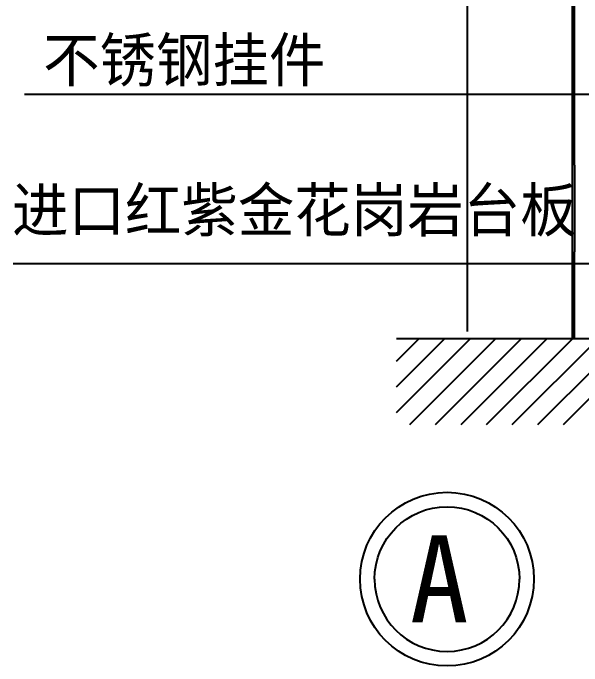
# Model space of a CAD drawing. Header units: metres. Extents: x 282048 to 286905, y 378 to 5723.
# Drawn here: x 282306 to 283878, y 378 to 2182 of the extents above; entities that cross this region are included whole.
import ezdxf

# ---------------------------------------------------------------- set-up
doc = ezdxf.new("R2010")
doc.units = ezdxf.units.M
for name, color, linetype in [('10', 8, 'Continuous'), ('15', 2, 'Continuous'), ('20', 1, 'Continuous'), ('7', 7, 'Continuous'), ('8', 7, 'Continuous')]:
    doc.layers.add(name, color=color, linetype=linetype)
doc.dimstyles.get("Standard").update_dxf_attribs({"dimtxt": 2.5, "dimasz": 2.5, "dimexe": 1.25, "dimexo": 0.625, "dimtad": 1, "dimcen": 2.5, "dimazin": 3, "dimtfac": 1, "dimtmove": 0, "dimatfit": 3})

# ---------------------------------------------------------------- blocks, each defined once
blk = doc.blocks.new('HY-4')
at = {"layer": '20'}
for points in [[(-5, 0, -1), (5, 0, -1)], [(-5, 0, 1), (5, 0, 1)]]:
    blk.add_lwpolyline(points, format="xyb", dxfattribs=at)
blk.add_circle((0, 0), 6, dxfattribs=at)
blk.add_circle((0, 0), 6, dxfattribs=at)
blk = doc.blocks.new('_CLOSEDFILLED')
at = {"color": 0, "linetype": 'BYBLOCK'}
blk.add_solid([(-1, 0.2), (0, 0), (-1, -0.2)], dxfattribs=at)
blk = doc.blocks.new('*D1')
for p, q in [((283857.16, 4402.06), (283857.16, 3082.06)), ((283856.91, 3082.06), (283856.66, 3082.06)), ((283857.16, 1762.06), (283857.16, 3082.06)), ((283857.16, 3082.06), (283857.16, 3082.06)), ((283857.41, 3082.06), (283857.66, 3082.06))]:
    blk.add_line(p, q)
at = {"layer": 'Defpoints'}
for p in [(283857.16, 4402.06), (283857.16, 3082.06), (283857.16, 1762.06)]:
    blk.add_point(p, dxfattribs=at)
at = {"layer": '7', "xscale": 0.25, "yscale": 0.25}
blk.add_blockref('_CLOSEDFILLED', (283857.16, 3082.06), dxfattribs=at)
at = {"layer": '7', "xscale": 0.25, "yscale": 0.25, "rotation": 180}
blk.add_blockref('_CLOSEDFILLED', (283857.16, 3082.06), dxfattribs=at)
at = {"layer": '7', "insert": (283857.16, 3083.185), "char_height": 1, "attachment_point": 5}
blk.add_mtext('660', dxfattribs=at)
blk = doc.blocks.new('*D2')
for p, q in [((283857.56, 4882.06), (283857.56, 3082.06)), ((283853.04, 3082.06), (283851.27, 3082.06)), ((283851.52, 1282.06), (283851.52, 3082.06)), ((283857.81, 3082.06), (283856.04, 3082.06))]:
    blk.add_line(p, q)
at = {"layer": 'Defpoints'}
for p in [(283857.56, 4882.06), (283857.56, 3082.06), (283851.52, 1282.06)]:
    blk.add_point(p, dxfattribs=at)
at = {"layer": '7', "xscale": 0.25, "yscale": 0.25}
blk.add_blockref('_CLOSEDFILLED', (283851.52, 3082.06), dxfattribs=at)
at = {"layer": '7', "xscale": 0.25, "yscale": 0.25, "rotation": 180}
blk.add_blockref('_CLOSEDFILLED', (283857.56, 3082.06), dxfattribs=at)
at = {"layer": '7', "insert": (283854.54, 3082.06), "char_height": 1, "attachment_point": 5}
blk.add_mtext('900', dxfattribs=at)
blk = doc.blocks.new('*D5')
for p, q in [((283857.16, 1762.06), (283857.16, 1522.06)), ((283856.91, 1522.06), (283856.66, 1522.06)), ((283857.16, 1282.06), (283857.16, 1522.06)), ((283857.16, 1522.06), (283857.16, 1522.06)), ((283857.41, 1522.06), (283857.66, 1522.06))]:
    blk.add_line(p, q)
at = {"layer": 'Defpoints'}
for p in [(283857.16, 1762.06), (283857.16, 1522.06), (283857.16, 1282.06)]:
    blk.add_point(p, dxfattribs=at)
at = {"layer": '7', "xscale": 0.25, "yscale": 0.25}
blk.add_blockref('_CLOSEDFILLED', (283857.16, 1522.06), dxfattribs=at)
at = {"layer": '7', "xscale": 0.25, "yscale": 0.25, "rotation": 180}
blk.add_blockref('_CLOSEDFILLED', (283857.16, 1522.06), dxfattribs=at)
at = {"layer": '7', "insert": (283857.16, 1523.185), "char_height": 1, "attachment_point": 5}
blk.add_mtext('120', dxfattribs=at)

msp = doc.modelspace()

# ---------------------------------------------------------------- linework, layer by layer
msp.add_line((283560.97, 4862.06), (283560.97, 1302.06))
at = {"layer": '10'}
for p, q in [((283365.47, 1078.84), (283568.68, 1282.06)), ((283365.47, 1149.55), (283497.97, 1282.06)), ((283365.47, 1220.26), (283427.26, 1282.06)), ((283402.4, 1045.06), (283639.39, 1282.06)), ((283473.11, 1045.06), (283710.1, 1282.06)), ((283543.82, 1045.06), (283780.81, 1282.06)), ((283614.53, 1045.06), (283851.52, 1282.06)), ((283685.24, 1045.06), (283922.23, 1282.06)), ((283755.95, 1045.06), (283992.95, 1282.06)), ((283826.66, 1045.06), (284063.66, 1282.06))]:
    msp.add_line(p, q, dxfattribs=at)
at = {"layer": '15'}
msp.add_line((285804.28, 1282.06), (283365.47, 1282.06), dxfattribs=at)

# ---------------------------------------------------------------- block references
at = {"layer": '8', "xscale": 40, "yscale": 40, "zscale": 40}
msp.add_blockref('HY-4', (283505.09, 618.03), dxfattribs=at)

# ---------------------------------------------------------------- texts
msp.add_text('A', height=240).set_placement((283401.99, 498.82))
at = {"layer": '7'}
msp.add_text('不锈钢挂件', height=120, dxfattribs=at).set_placement((282389.26, 1992.72))
at = {"layer": '7', "insert": (282303.28, 1697.89), "char_height": 120, "attachment_point": 1}
msp.add_mtext('进口红紫金花岗岩台板', dxfattribs=at)

# ---------------------------------------------------------------- dimensions: what is measured, and where the dimension line sits
at = {"layer": '7'}
for base, p1, p2, text, picture, middle in [((283857.56, 3082.06), (283857.56, 4882.06), (283851.52, 1282.06), '900', '*D2', (283854.54, 3082.06)), ((283857.16, 3082.06), (283857.16, 1762.06), (283857.16, 4402.06), '660', '*D1', (283857.16, 3083.185)), ((283857.16, 1522.06), (283857.16, 1762.06), (283857.16, 1282.06), '120', '*D5', (283857.16, 1523.185))]:
    dim = msp.add_linear_dim(base=base, p1=p1, p2=p2, text=text, dimstyle='Standard', dxfattribs=at)
    dim.commit()
    dim.dimension.update_dxf_attribs({"geometry": picture, "text_midpoint": middle})

# ---------------------------------------------------------------- leaders
for points in [[(284161.39, 1956.88), (282337.74, 1956.88)], [(284424.94, 1489.14), (282306.22, 1489.14)]]:
    msp.add_leader(points, dimstyle='Standard', dxfattribs=at)

doc.saveas('drawing.dxf')
